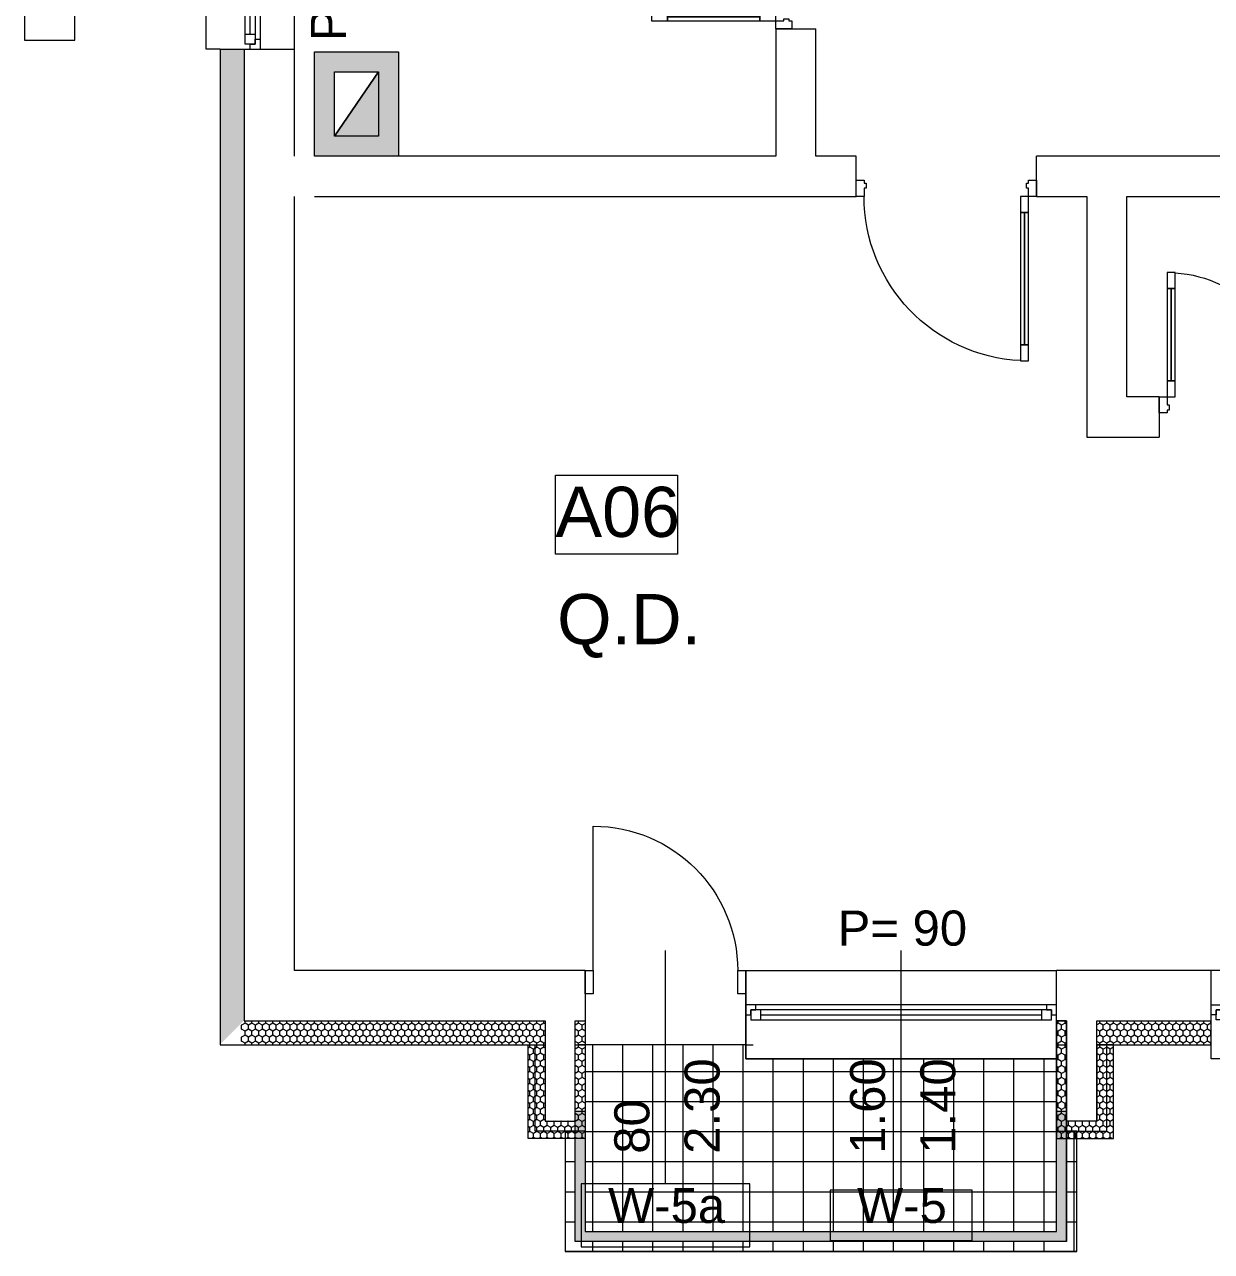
# Model space of a CAD drawing. Header units: feet. Extents: x 2791058 to 2855058, y -67651 to -26651.
# Drawn here: x 2804621 to 2810538, y -50083 to -43966 of the extents above; entities that cross this region are included whole.
import ezdxf
from ezdxf.enums import TextEntityAlignment as Align

# ---------------------------------------------------------------- set-up
doc = ezdxf.new("R2010")
doc.units = ezdxf.units.FT
doc.header["$MEASUREMENT"] = 0
doc.layers.add('0_muret e jashtme', color=7, linetype='Continuous')
for name, color, linetype, lineweight in [('0_muret e jashtme_Pen_No__1', 7, 'Continuous', 0), ('ARCHICAD Door Markers_Pen_No__20', 1, 'Continuous', 0), ('ARCHICAD Doors_Pen_No__1', 7, 'Continuous', 0), ('ARCHICAD Doors_Pen_No__20', 1, 'Continuous', 0), ('ARCHICAD Window Markers_Pen_No__20', 1, 'Continuous', 0), ('ARCHICAD Windows_Pen_No__20', 1, 'Continuous', 0), ('Shell - Roof_Pen_No__21', 7, 'Continuous', 0), ('Structural - Bearing_Pen_No__1', 7, 'Continuous', 0), ('Text blocks_Pen_No__1', 7, 'Continuous', 0), ('Text blocks_Pen_No__2', 8, 'Continuous', 0)]:
    doc.layers.add(name, color=color, linetype=linetype, lineweight=lineweight)
for name, color, linetype, lineweight, true_color in [('0_muret e jashtme_Pen_No__14', 7, 'Continuous', 0, 0xbd8b17), ('Structural - Bearing_Pen_No__102', 7, 'Continuous', 0, 0xcccccc), ('Structural - Bearing_Pen_No__61', 7, 'Continuous', 0, 0x6a6a6a)]:
    doc.layers.add(name, color=color, linetype=linetype, lineweight=lineweight, true_color=true_color)
doc.styles.add('GENERATED_STYLE_1', font='arial.ttf')
pattern_1 = [(90, (2247653.822, -76184.967), (-34.6410162, 0), [20, -40]), (90, (2247636.502, -76154.967), (-34.6410162, 0), [20, -40]), (150, (2247653.822, -76164.967), (17.320508, 30), [20, -40]), (150, (2247619.18, -76164.967), (17.320508, 30), [20, -40]), (210, (2247653.822, -76184.967), (-17.320508, 30), [20, -40]), (210, (2247619.18, -76184.967), (-17.320508, 30), [20, -40])]
pattern_2 = [(0, (2247653.82, -76184.97), (0, 150), []), (90, (2247653.82, -76184.97), (-150, 0), [])]

# ---------------------------------------------------------------- blocks, each defined once
blk = doc.blocks.new('Storefront 22_3')
at = {"layer": 'ARCHICAD Doors_Pen_No__1', "color": 7, "linetype": 'Continuous', "lineweight": 0}
for p, q in [((370, 740), (370, 820)), ((370, 820), (410, 820)), ((410, 820), (410, 740)), ((370, 740), (390, 740)), ((370, 80), (370, 740)), ((410, 740), (370, 740)), ((390, 740), (410, 740)), ((390, 80), (390, 740)), ((390, 740), (390, 80)), ((390, 740), (390, 80)), ((410, 740), (410, 80)), ((390, 80), (370, 80)), ((370, 0), (370, 80)), ((370, 80), (410, 80)), ((410, 80), (390, 80)), ((410, 80), (410, 0)), ((-450, 0), (-450, -80)), ((-410, 0), (-450, 0)), ((-450, 0), (-450, -80)), ((-450, 0), (-450, -80)), ((-410, -40), (-410, 0)), ((410, 0), (370, 0)), ((410, 0), (410, -40)), ((450, 0), (410, 0)), ((450, -80), (450, 0)), ((450, 0), (450, -80)), ((450, 0), (450, -80)), ((-400, -40), (-410, -40)), ((-400, -65.4), (-400, -40)), ((410, -40), (400, -40)), ((400, -40), (400, -65.4)), ((-450, -80), (-410, -80)), ((-450, -80), (-450, -200)), ((-410, -80), (-410, -65.4)), ((-410, -65.4), (-400, -65.4)), ((400, -65.4), (410, -65.4)), ((410, -65.4), (410, -80)), ((410, -80), (450, -80)), ((450, -80), (450, -200))]:
    blk.add_line(p, q, dxfattribs=at)
blk.add_arc((410, 0), 820, 92.79603, 180, dxfattribs=at)
blk = doc.blocks.new('Wall_43', base_point=(2806066.5, -44822.7))
at = {"layer": '0_muret e jashtme_Pen_No__1', "color": 7, "linetype": 'Continuous', "lineweight": 0}
for p, q in [((2808766.5, -44742.7), (2808766.5, -44622.7)), ((2809666.5, -44742.7), (2809666.5, -44622.7)), ((2808766.5, -44822.7), (2808766.5, -44742.7)), ((2809666.5, -44822.7), (2809666.5, -44742.7))]:
    blk.add_line(p, q, dxfattribs=at)
at = {"layer": '0_muret e jashtme_Pen_No__1', "color": 7, "linetype": 'Continuous', "lineweight": 0, "flags": 128}
for points in [[(2808366.5, -44622.7), (2806066.5, -44622.7)], [(2808766.5, -44622.7), (2808566.5, -44622.7)], [(2812116.5, -44622.7), (2809666.5, -44622.7)], [(2806066.5, -44822.7), (2808766.5, -44822.7)], [(2809666.5, -44822.7), (2809916.5, -44822.7)], [(2810116.5, -44822.7), (2812116.5, -44822.7)]]:
    blk.add_lwpolyline(points, dxfattribs=at)
at = {"layer": 'ARCHICAD Doors_Pen_No__1', "color": 7, "linetype": 'Continuous', "lineweight": 0, "xscale": -1, "zscale": 1000, "rotation": 180}
blk.add_blockref('Storefront 22_3', (2809216.5, -44822.7), dxfattribs=at)
blk = doc.blocks.new('Storefront 22_4')
at = {"layer": 'ARCHICAD Doors_Pen_No__1', "color": 7, "linetype": 'Continuous', "lineweight": 0}
for p, q in [((270, 540), (270, 620)), ((270, 620), (310, 620)), ((310, 620), (310, 540)), ((270, 540), (290, 540)), ((270, 80), (270, 540)), ((310, 540), (270, 540)), ((290, 540), (310, 540)), ((290, 80), (290, 540)), ((290, 540), (290, 80)), ((290, 540), (290, 80)), ((310, 540), (310, 80)), ((290, 80), (270, 80)), ((270, 0), (270, 80)), ((270, 80), (310, 80)), ((310, 80), (290, 80)), ((310, 80), (310, 0)), ((-350, 0), (-350, -80)), ((-310, 0), (-350, 0)), ((-350, 0), (-350, -80)), ((-350, 0), (-350, -80)), ((-310, -40), (-310, 0)), ((310, 0), (270, 0)), ((310, 0), (310, -40)), ((350, 0), (310, 0)), ((350, -80), (350, 0)), ((350, 0), (350, -80)), ((350, 0), (350, -80)), ((-300, -40), (-310, -40)), ((-300, -65.4), (-300, -40)), ((310, -40), (300, -40)), ((300, -40), (300, -65.4)), ((-350, -80), (-310, -80)), ((-350, -80), (-350, -200)), ((-310, -80), (-310, -65.4)), ((-310, -65.4), (-300, -65.4)), ((300, -65.4), (310, -65.4)), ((310, -65.4), (310, -80)), ((310, -80), (350, -80)), ((350, -80), (350, -200))]:
    blk.add_line(p, q, dxfattribs=at)
blk.add_arc((310, 0), 620, 93.69907, 180, dxfattribs=at)
blk = doc.blocks.new('Wall_45', base_point=(2808366.5, -44822.7))
at = {"layer": '0_muret e jashtme_Pen_No__1', "color": 7, "linetype": 'Continuous', "lineweight": 0}
for p, q in [((2808366.5, -43288.5), (2808446.5, -43288.5)), ((2808446.5, -43288.5), (2808566.5, -43288.5)), ((2808366.5, -43988.5), (2808446.5, -43988.5)), ((2808446.5, -43988.5), (2808566.5, -43988.5))]:
    blk.add_line(p, q, dxfattribs=at)
at = {"layer": '0_muret e jashtme_Pen_No__1', "color": 7, "linetype": 'Continuous', "lineweight": 0, "flags": 128}
for points in [[(2808366.5, -42672.7), (2808366.5, -43288.5)], [(2808566.5, -43288.5), (2808566.5, -42672.7)], [(2808366.5, -43988.5), (2808366.5, -44622.7)], [(2808566.5, -44622.7), (2808566.5, -43988.5)]]:
    blk.add_lwpolyline(points, dxfattribs=at)
at = {"layer": 'ARCHICAD Doors_Pen_No__1', "color": 7, "linetype": 'Continuous', "lineweight": 0, "xscale": -1, "zscale": 1000, "rotation": 90}
blk.add_blockref('Storefront 22_4', (2808366.5, -43638.5), dxfattribs=at)
blk = doc.blocks.new('Wall_48', base_point=(2810116.5, -44822.7))
at = {"layer": '0_muret e jashtme_Pen_No__1', "color": 7, "linetype": 'Continuous', "lineweight": 0, "flags": 128}
for points in [[(2809916.5, -44822.7), (2809916.5, -46022.7)], [(2810116.5, -45822.7), (2810116.5, -44822.7)]]:
    blk.add_lwpolyline(points, dxfattribs=at)
blk = doc.blocks.new('Wall_49', base_point=(2810116.5, -45822.7))
at = {"layer": '0_muret e jashtme_Pen_No__1', "color": 7, "linetype": 'Continuous', "lineweight": 0}
for p, q in [((2810277.4, -45822.7), (2810277.4, -45902.7)), ((2810977.4, -45822.7), (2810977.4, -45902.7)), ((2810277.4, -45902.7), (2810277.4, -46022.7)), ((2810977.4, -45902.7), (2810977.4, -46022.7))]:
    blk.add_line(p, q, dxfattribs=at)
at = {"layer": '0_muret e jashtme_Pen_No__1', "color": 7, "linetype": 'Continuous', "lineweight": 0, "flags": 128}
for points in [[(2810277.4, -45822.7), (2810116.5, -45822.7)], [(2812116.5, -45822.7), (2810977.4, -45822.7)], [(2809916.5, -46022.7), (2810277.4, -46022.7)], [(2810977.4, -46022.7), (2812116.5, -46022.7)]]:
    blk.add_lwpolyline(points, dxfattribs=at)
at = {"layer": 'ARCHICAD Doors_Pen_No__1', "color": 7, "linetype": 'Continuous', "lineweight": 0, "xscale": -1, "zscale": 1000}
blk.add_blockref('Storefront 22_4', (2810627.4, -45822.7), dxfattribs=at)
blk = doc.blocks.new('Wall_60', base_point=(2809816.5, -48922.7))
at = {"layer": '0_muret e jashtme_Pen_No__1', "color": 7, "linetype": 'Continuous', "lineweight": 0}
for p, q in [((2809816.5, -49172.7), (2809816.5, -49292.7)), ((2809966.5, -49292.7), (2809966.5, -49172.7))]:
    blk.add_line(p, q, dxfattribs=at)
at = {"layer": '0_muret e jashtme_Pen_No__1', "color": 7, "linetype": 'Continuous', "lineweight": 0, "flags": 128}
for points in [[(2809816.5, -49292.7), (2809816.5, -49672.7)], [(2809966.5, -49672.7), (2809966.5, -49292.7)], [(2809966.5, -49672.7), (2809816.5, -49672.7)]]:
    blk.add_lwpolyline(points, dxfattribs=at)
blk = doc.blocks.new('Wall_61', base_point=(2807366.5, -48922.7))
at = {"layer": '0_muret e jashtme_Pen_No__1', "color": 7, "linetype": 'Continuous', "lineweight": 0}
for p, q in [((2807216.5, -49172.7), (2807216.5, -49292.7)), ((2807366.5, -49292.7), (2807366.5, -49172.7))]:
    blk.add_line(p, q, dxfattribs=at)
at = {"layer": '0_muret e jashtme_Pen_No__1', "color": 7, "linetype": 'Continuous', "lineweight": 0, "flags": 128}
for points in [[(2807216.5, -49292.7), (2807216.5, -49672.7)], [(2807366.5, -49672.7), (2807366.5, -49292.7)], [(2807216.5, -49672.7), (2807366.5, -49672.7)]]:
    blk.add_lwpolyline(points, dxfattribs=at)
blk = doc.blocks.new('Window 22')
at = {"layer": 'ARCHICAD Windows_Pen_No__20', "color": 1, "linetype": 'Continuous', "lineweight": 0}
for p, q in [((-400, 150), (-400, 220)), ((-400, 220), (400, 220)), ((400, 220), (400, 150)), ((-400, 150), (-400, 30)), ((400, 150), (400, 30)), ((-400, 30), (-400, 0)), ((-400, 0), (-375, 0)), ((-400, 0), (-400, -50)), ((-400, 0), (-400, -50)), ((-375, 25), (-325, 25)), ((-375, -25), (-375, 25)), ((-375, 0), (-375, -25)), ((-325, 25), (325, 25)), ((-325, 25), (-325, -25)), ((-325, 25), (325, 25)), ((-325, 0), (325, 0)), ((325, -25), (325, 25)), ((325, 25), (375, 25)), ((375, 25), (375, -25)), ((375, -25), (375, 0)), ((375, 0), (400, 0)), ((400, 30), (400, 0)), ((400, 0), (400, -50)), ((400, 0), (400, -50)), ((-350, -50), (-400, -50)), ((-400, -50), (-400, -220)), ((-375, -25), (-350, -25)), ((-325, -25), (-375, -25)), ((-350, -25), (-350, -50)), ((350, -50), (-350, -50)), ((325, -25), (-325, -25)), ((375, -25), (325, -25)), ((350, -50), (350, -25)), ((350, -25), (375, -25)), ((400, -50), (350, -50)), ((400, -50), (400, -220)), ((-400, -220), (400, -220))]:
    blk.add_line(p, q, dxfattribs=at)
blk = doc.blocks.new('Window 22_3')
at = {"layer": 'ARCHICAD Windows_Pen_No__20', "color": 1, "linetype": 'Continuous', "lineweight": 0}
for p, q in [((-775, 150), (-775, 220)), ((-775, 220), (775, 220)), ((775, 220), (775, 150)), ((-775, 150), (-775, 30)), ((775, 150), (775, 30)), ((-775, 30), (-775, 0)), ((-775, 0), (-750, 0)), ((-775, 0), (-775, -50)), ((-775, 0), (-775, -50)), ((-750, 25), (-700, 25)), ((-750, -25), (-750, 25)), ((-750, 0), (-750, -25)), ((-700, 25), (700, 25)), ((-700, 25), (-700, -25)), ((-700, 25), (700, 25)), ((-700, 0), (700, 0)), ((700, -25), (700, 25)), ((700, 25), (750, 25)), ((750, 25), (750, -25)), ((750, -25), (750, 0)), ((750, 0), (775, 0)), ((775, 30), (775, 0)), ((775, 0), (775, -50)), ((775, 0), (775, -50)), ((-725, -50), (-775, -50)), ((-775, -50), (-775, -220)), ((-750, -25), (-725, -25)), ((-700, -25), (-750, -25)), ((-725, -25), (-725, -50)), ((725, -50), (-725, -50)), ((700, -25), (-700, -25)), ((750, -25), (700, -25)), ((725, -50), (725, -25)), ((725, -25), (750, -25)), ((775, -50), (725, -50)), ((775, -50), (775, -220)), ((-775, -220), (775, -220))]:
    blk.add_line(p, q, dxfattribs=at)
blk = doc.blocks.new('W Marker 22')
at = {"layer": 'ARCHICAD Window Markers_Pen_No__20', "color": 1, "linetype": 'Continuous', "lineweight": 0}
for p, q in [((0, -1095), (0, 100)), ((-354.4, -1095), (-354.4, -1345)), ((354.4, -1095), (-354.4, -1095)), ((354.4, -1345), (354.4, -1095)), ((-354.4, -1345), (354.4, -1345))]:
    blk.add_line(p, q, dxfattribs=at)
at = {"layer": 'ARCHICAD Window Markers_Pen_No__20', "color": 1, "lineweight": 0, "style": 'GENERATED_STYLE_1'}
for tag, p in [('AC_MarkerText_2_1', (-27.5, -912.9)), ('AC_MarkerText_2_0', (322.5, -912.9))]:
    blk.add_attdef(tag, text='', height=175, rotation=90, dxfattribs=at).set_placement(p, align=Align.BOTTOM_LEFT)
for tag, p in [('AC_MarkerText_4', (-416.8, 72)), ('AC_MarkerText_1', (-220, -1310.4))]:
    blk.add_attdef(tag, text='', height=175, dxfattribs=at).set_placement(p, align=Align.BOTTOM_LEFT)
blk = doc.blocks.new('Door 22')
at = {"layer": 'ARCHICAD Doors_Pen_No__20', "color": 1, "linetype": 'Continuous', "lineweight": 0}
for p, q in [((360, 0), (360, 720)), ((-400, 0), (-437, 0)), ((-400, 0), (-437, 0)), ((-360, 0), (-400, 0)), ((-400, 0), (-400, -115)), ((-400, 0), (-400, -115)), ((-400, 0), (-400, -115)), ((-360, -115), (-360, 0)), ((400, 0), (360, 0)), ((360, 0), (360, -115)), ((400, -115), (400, 0)), ((400, 0), (400, -115)), ((400, 0), (400, -115)), ((400, 0), (437, 0)), ((400, 0), (437, 0)), ((-400, -115), (-360, -115)), ((-400, -115), (-400, -250)), ((-400, -115), (-400, -250)), ((360, -115), (400, -115)), ((400, -115), (400, -250)), ((400, -115), (400, -250)), ((-400, -250), (-400, -370)), ((-400, -250), (-400, -370)), ((400, -250), (400, -370)), ((400, -250), (400, -370)), ((-400, -370), (-437, -370)), ((-400, -370), (-437, -370)), ((400, -370), (437, -370)), ((400, -370), (437, -370))]:
    blk.add_line(p, q, dxfattribs=at)
blk.add_arc((360, 0), 720, 90, 180, dxfattribs=at)
blk = doc.blocks.new('D Marker 22_4')
at = {"layer": 'ARCHICAD Door Markers_Pen_No__20', "color": 1, "linetype": 'Continuous', "lineweight": 0}
for p, q in [((0, -1062.9), (0, 100)), ((-420.8, -1062.9), (-420.8, -1377.1)), ((420.8, -1062.9), (-420.8, -1062.9)), ((420.8, -1377.1), (420.8, -1062.9)), ((-420.8, -1377.1), (420.8, -1377.1))]:
    blk.add_line(p, q, dxfattribs=at)
at = {"layer": 'ARCHICAD Door Markers_Pen_No__20', "color": 1, "lineweight": 0, "style": 'GENERATED_STYLE_1'}
for tag, p in [('AC_MarkerText_2', (-27.5, -912.9)), ('AC_MarkerText_3', (322.5, -913))]:
    blk.add_attdef(tag, text='', height=175, rotation=90, dxfattribs=at).set_placement(p, align=Align.BOTTOM_LEFT)
blk.add_attdef('AC_MarkerText_1', text='', height=175, dxfattribs=at).set_placement((-286.4, -1310.4), align=Align.BOTTOM_LEFT)

msp = doc.modelspace()

# ---------------------------------------------------------------- hatches: boundary and pattern name
at = {"layer": '0_muret e jashtme_Pen_No__14', "linetype": 'Continuous', "lineweight": 0, "true_color": 0xbd8b17}
h = msp.add_hatch(dxfattribs=at)
h.set_pattern_fill('STYROFOAM_SM_INSULATION', color=42, style=0, pattern_type=2)
h.set_pattern_definition([(90, (2247553.822, -76424.967), (-34.6410162, 0), [20, -40]), (90, (2247536.502, -76394.967), (-34.6410162, 0), [20, -40]), (150, (2247553.822, -76404.967), (17.320508, 30), [20, -40]), (150, (2247519.18, -76404.967), (17.320508, 30), [20, -40]), (210, (2247553.822, -76424.967), (-17.320508, 30), [20, -40]), (210, (2247519.18, -76424.967), (-17.320508, 30), [20, -40])])
h.paths.add_polyline_path([(2805595.457, -49050.699), (2805715.457, -48930.699), (2805716.457, -44089.451), (2805596.457, -44089.451)])
h = msp.add_hatch(dxfattribs=at)
h.set_pattern_fill('STYROFOAM_SM_INSULATION', color=42, style=0, pattern_type=2)
h.set_pattern_definition(pattern_1)
h.paths.add_polyline_path([(2807216.457, -48932.699), (2805701.964, -48932.699), (2805702.075, -49052.699), (2807216.457, -49052.699)])
h.paths.add_polyline_path([(2805591.457, -49052.699), (2805600.974, -49052.699), (2805600.966, -49043.19)])
h = msp.add_hatch(dxfattribs=at)
h.set_pattern_fill('STYROFOAM_SM_INSULATION', color=42, style=0, pattern_type=2)
h.set_pattern_definition(pattern_1)
h.paths.add_polyline_path([(2807216.457, -49052.699), (2807216.457, -49432.699), (2807366.457, -49432.699), (2807366.457, -48932.699), (2807416.457, -48932.699), (2807416.457, -49519.853), (2807132.229, -49519.853), (2807132.229, -49052.699)])
h = msp.add_hatch(dxfattribs=at)
h.set_pattern_fill('STYROFOAM_SM_INSULATION', color=42, style=0, pattern_type=2)
h.set_pattern_definition(pattern_1)
h.paths.add_polyline_path([(2807216.457, -49052.699), (2807216.457, -49432.699), (2807366.457, -49432.699), (2807366.457, -48932.699), (2807416.457, -48932.699), (2807416.457, -49482.699), (2807166.457, -49482.699), (2807166.457, -49052.699)])
h = msp.add_hatch(dxfattribs=at)
h.set_pattern_fill('STYROFOAM_SM_INSULATION', color=42, style=0, pattern_type=2)
h.set_pattern_definition(pattern_1)
h.paths.add_polyline_path([(2807366.457, -48932.699), (2807366.457, -49052.699), (2807416.457, -49052.699), (2807416.457, -48932.699)])
h = msp.add_hatch(dxfattribs=at)
h.set_pattern_fill('STYROFOAM_SM_INSULATION', color=42, style=0, pattern_type=2)
h.set_pattern_definition(pattern_1)
h.paths.add_polyline_path([(2809966.457, -49052.699), (2809966.457, -49432.699), (2809816.457, -49432.699), (2809816.457, -48932.699), (2809766.457, -48932.699), (2809766.457, -49482.699), (2810016.457, -49482.699), (2810016.457, -49052.699)])
h = msp.add_hatch(dxfattribs=at)
h.set_pattern_fill('STYROFOAM_SM_INSULATION', color=42, style=0, pattern_type=2)
h.set_pattern_definition(pattern_1)
h.paths.add_polyline_path([(2809966.457, -49052.699), (2809966.457, -49432.699), (2809816.457, -49432.699), (2809816.457, -48932.699), (2809766.457, -48932.699), (2809766.457, -49519.853), (2810050.685, -49519.853), (2810050.685, -49052.699)])
h = msp.add_hatch(dxfattribs=at)
h.set_pattern_fill('STYROFOAM_SM_INSULATION', color=42, style=0, pattern_type=2)
h.set_pattern_definition(pattern_1)
h.paths.add_polyline_path([(2809766.457, -48932.699), (2809766.457, -49052.699), (2809816.457, -49052.699), (2809816.457, -48932.699)])
h = msp.add_hatch(dxfattribs=at)
h.set_pattern_fill('STYROFOAM_SM_INSULATION', color=42, style=0, pattern_type=2)
h.set_pattern_definition(pattern_1)
h.paths.add_polyline_path([(2810536.655, -48932.699), (2809966.457, -48932.699), (2809966.457, -49052.699), (2810536.655, -49052.699)])
at = {"layer": 'Structural - Bearing_Pen_No__1', "linetype": 'Continuous', "lineweight": 0}
h = msp.add_hatch(color=9, dxfattribs=at)
h.paths.add_polyline_path([(2806486.457, -44102.699), (2806486.457, -44622.699), (2806066.457, -44622.699), (2806066.457, -44102.699)])
h.paths.add_polyline_path([(2806166.457, -44522.699), (2806166.457, -44202.699), (2806386.457, -44202.699)], flags=0)
msp.add_hatch(color=8, dxfattribs=at).paths.add_polyline_path([(2806386.457, -44202.699), (2806386.457, -44522.699), (2806166.457, -44522.699)])
at = {"layer": 'Structural - Bearing_Pen_No__102', "linetype": 'Continuous', "lineweight": 0, "true_color": 0xcccccc}
h = msp.add_hatch(dxfattribs=at)
h.set_pattern_fill('GRID_15X15', color=254, style=0, pattern_type=2)
h.set_pattern_definition(pattern_2)
h.paths.add_polyline_path([(2809766.457, -49382.699), (2809766.457, -49122.699), (2808216.457, -49122.699), (2808216.457, -49052.699), (2807416.457, -49052.699), (2807416.457, -49482.699), (2807416.457, -49982.699), (2809766.457, -49982.699)])
h = msp.add_hatch(dxfattribs=at)
h.set_pattern_fill('GRID_15X15', color=254, style=0, pattern_type=2)
h.set_pattern_definition(pattern_2)
h.paths.add_polyline_path([(2809816.457, -49482.699), (2809816.118, -49482.699), (2809816.118, -50032.699), (2807366.457, -50032.699), (2807366.457, -49482.699), (2807316.457, -49482.699), (2807316.457, -50082.699), (2809866.457, -50082.699), (2809866.457, -49482.699)])
at = {"layer": 'Structural - Bearing_Pen_No__61', "linetype": 'Continuous', "lineweight": 0, "true_color": 0x6a6a6a}
msp.add_hatch(color=251, dxfattribs=at).paths.add_polyline_path([(2807366.457, -50032.699), (2807366.457, -49382.699), (2807416.457, -49382.699), (2807416.457, -49982.699), (2809766.457, -49982.699), (2809766.457, -49382.699), (2809816.118, -49382.699), (2809816.118, -50032.699)])

# ---------------------------------------------------------------- linework, layer by layer
at = {"layer": '0_muret e jashtme_Pen_No__1', "color": 7, "linetype": 'Continuous', "lineweight": 0}
for p, q in [((2805596.457, -44089.451), (2805716.457, -44089.451)), ((2805716.457, -44089.451), (2805746.457, -44089.451)), ((2805716.457, -44089.452), (2805716.457, -48932.699)), ((2805746.457, -44089.451), (2805796.457, -44089.451)), ((2805796.457, -44089.451), (2805966.457, -44089.451)), ((2807416.457, -48682.699), (2807379.457, -48682.699)), ((2807416.457, -48682.699), (2807416.457, -48797.699)), ((2809766.457, -48852.699), (2809766.457, -48682.699)), ((2810536.655, -48852.699), (2810536.655, -48682.699)), ((2807416.457, -48797.699), (2807416.457, -48932.699)), ((2809766.457, -48902.699), (2809766.457, -48852.699)), ((2810536.655, -48902.699), (2810536.655, -48852.699)), ((2809766.457, -48932.699), (2809766.457, -48902.699)), ((2810536.655, -48932.699), (2810536.655, -48902.699)), ((2805716.457, -48932.699), (2807216.457, -48932.699)), ((2807216.457, -48932.699), (2807216.457, -49052.699)), ((2807366.457, -49052.699), (2807366.457, -48932.699)), ((2807366.457, -48932.699), (2807416.457, -48932.699)), ((2807416.457, -48932.699), (2807416.457, -49052.699)), ((2809766.457, -48932.699), (2809816.457, -48932.699)), ((2809766.457, -49052.699), (2809766.457, -48932.699)), ((2809816.457, -48932.699), (2809816.457, -49052.699)), ((2809966.457, -49052.699), (2809966.457, -48932.699)), ((2809966.457, -48932.699), (2810536.655, -48932.699)), ((2810536.655, -49052.699), (2810536.655, -48932.699)), ((2807416.457, -49052.699), (2807379.457, -49052.699))]:
    msp.add_line(p, q, dxfattribs=at)
at = {"layer": '0_muret e jashtme_Pen_No__1', "color": 7, "linetype": 'Continuous', "lineweight": 0, "flags": 128}
for points in [[(2805596.457, -44089.451), (2805596.457, -49052.699)], [(2805966.457, -44622.699), (2805966.457, -44089.451)], [(2805966.457, -48682.699), (2805966.457, -44822.699)], [(2807416.457, -48682.699), (2805966.457, -48682.699)], [(2810536.655, -48682.699), (2809766.457, -48682.699)], [(2805596.457, -49052.699), (2807216.457, -49052.699)], [(2807366.457, -49052.699), (2807416.457, -49052.699)], [(2809766.457, -49052.699), (2809816.457, -49052.699)], [(2809966.457, -49052.699), (2810536.655, -49052.699)]]:
    msp.add_lwpolyline(points, dxfattribs=at)
for points in [[(2807216.457, -49052.699), (2807216.457, -49432.699), (2807366.457, -49432.699), (2807366.457, -48932.699), (2807416.457, -48932.699), (2807416.457, -49519.853), (2807132.229, -49519.853), (2807132.229, -49052.699)], [(2807216.457, -49052.699), (2807216.457, -49432.699), (2807366.457, -49432.699), (2807366.457, -48932.699), (2807416.457, -48932.699), (2807416.457, -49482.699), (2807166.457, -49482.699), (2807166.457, -49052.699)], [(2809966.457, -49052.699), (2809966.457, -49432.699), (2809816.457, -49432.699), (2809816.457, -48932.699), (2809766.457, -48932.699), (2809766.457, -49482.699), (2810016.457, -49482.699), (2810016.457, -49052.699)], [(2809966.457, -49052.699), (2809966.457, -49432.699), (2809816.457, -49432.699), (2809816.457, -48932.699), (2809766.457, -48932.699), (2809766.457, -49519.853), (2810050.685, -49519.853), (2810050.685, -49052.699)]]:
    msp.add_lwpolyline(points, close=True, dxfattribs=at)
at = {"layer": 'Shell - Roof_Pen_No__21', "color": 7, "linetype": 'Continuous', "lineweight": 0}
for p, q in [((2809816.457, -50032.699), (2809816.457, -48982.699)), ((2807316.457, -49482.699), (2807316.457, -50082.699)), ((2809866.457, -50082.699), (2809866.457, -49482.699)), ((2809866.457, -50082.699), (2807316.457, -50082.699))]:
    msp.add_line(p, q, dxfattribs=at)
at = {"layer": 'Structural - Bearing_Pen_No__1', "color": 7, "linetype": 'Continuous', "lineweight": 0, "flags": 128}
for points in [[(2806486.457, -44102.699), (2806486.457, -44622.699), (2806066.457, -44622.699), (2806066.457, -44102.699)], [(2806166.457, -44522.699), (2806166.457, -44202.699), (2806386.457, -44202.699)], [(2806386.457, -44202.699), (2806386.457, -44522.699), (2806166.457, -44522.699)], [(2809766.457, -49382.699), (2809766.457, -49122.699), (2808216.457, -49122.699), (2808216.457, -49052.699), (2807416.457, -49052.699), (2807416.457, -49482.699), (2807416.457, -49982.699), (2809766.457, -49982.699)], [(2807366.457, -50032.699), (2807366.457, -49382.699), (2807416.457, -49382.699), (2807416.457, -49982.699), (2809766.457, -49982.699), (2809766.457, -49382.699), (2809816.118, -49382.699), (2809816.118, -50032.699)], [(2809816.457, -49482.699), (2809816.118, -49482.699), (2809816.118, -50032.699), (2807366.457, -50032.699), (2807366.457, -49482.699), (2807316.457, -49482.699), (2807316.457, -50082.699), (2809866.457, -50082.699), (2809866.457, -49482.699)]]:
    msp.add_lwpolyline(points, close=True, dxfattribs=at)
at = {"layer": 'Text blocks_Pen_No__2', "color": 8, "linetype": 'Continuous', "lineweight": 0, "flags": 128}
msp.add_lwpolyline([(2807267.71, -46213.498), (2807875.711, -46213.498), (2807875.711, -46606.355), (2807267.71, -46606.355)], close=True, dxfattribs=at)

# ---------------------------------------------------------------- block references
at = {"layer": '0_muret e jashtme', "color": 7, "lineweight": 0}
for name, p in [('Wall_45', (2808366.457, -44822.699)), ('Wall_43', (2806066.457, -44822.699)), ('Wall_48', (2810116.457, -44822.699)), ('Wall_49', (2810116.457, -45822.699)), ('Wall_61', (2807366.457, -48682.699)), ('Wall_60', (2809816.457, -48682.699))]:
    msp.add_blockref(name, p, dxfattribs=at)
at = {"layer": 'ARCHICAD Door Markers_Pen_No__20', "color": 1, "lineweight": 0}
msp.add_blockref('D Marker 22_4', (2807816.457, -48682.699), dxfattribs=at).add_auto_attribs({'AC_MarkerText_1': 'W-5a', 'AC_MarkerText_2': '80', 'AC_MarkerText_3': '2.30'})
at = {"layer": 'ARCHICAD Doors_Pen_No__20', "color": 1, "linetype": 'Continuous', "lineweight": 0, "xscale": -1, "zscale": 1000}
msp.add_blockref('Door 22', (2807816.457, -48682.699), dxfattribs=at)
at = {"layer": 'ARCHICAD Window Markers_Pen_No__20', "color": 1, "linetype": 'Continuous', "lineweight": 0}
ref = msp.add_blockref('W Marker 22', (2805966.457, -43689.451), dxfattribs=dict(at, rotation=270))
ref.add_attrib('AC_MarkerText_1', 'W-6', dxfattribs={"color": 1, "lineweight": 0, "height": 175, "rotation": 90, "style": 'GENERATED_STYLE_1'}).set_placement((2804893.957, -43852.332), align=Align.BOTTOM_LEFT)
ref.add_attrib('AC_MarkerText_2', '80', dxfattribs={"color": 1, "lineweight": 0, "height": 175, "style": 'GENERATED_STYLE_1'}).set_placement((2804996.457, -43954.831), align=Align.BOTTOM_LEFT)
ref.add_attrib('AC_MarkerText_2_1', '80', dxfattribs={"color": 1, "lineweight": 0, "height": 175, "style": 'GENERATED_STYLE_1'}).set_placement((2804996.457, -43604.831), align=Align.BOTTOM_LEFT)
ref.add_attrib('AC_MarkerText_4', 'P= 1.30', dxfattribs={"color": 1, "lineweight": 0, "height": 175, "rotation": 90, "style": 'GENERATED_STYLE_1'}).set_placement((2806276.457, -44049.251), align=Align.BOTTOM_LEFT)
at = {"layer": 'ARCHICAD Window Markers_Pen_No__20', "color": 1, "lineweight": 0}
ref = msp.add_blockref('W Marker 22', (2808991.457, -48682.699), dxfattribs=at)
ref.add_attrib('AC_MarkerText_1', 'W-5', dxfattribs={"color": 1, "lineweight": 0, "height": 175, "style": 'GENERATED_STYLE_1'}).set_placement((2808771.456, -49993.078), align=Align.BOTTOM_LEFT)
ref.add_attrib('AC_MarkerText_2', '1.60', dxfattribs={"color": 1, "lineweight": 0, "height": 175, "rotation": 90, "style": 'GENERATED_STYLE_1'}).set_placement((2808963.957, -49595.578), align=Align.BOTTOM_LEFT)
ref.add_attrib('AC_MarkerText_3', '1.40', dxfattribs={"color": 1, "lineweight": 0, "height": 175, "rotation": 90, "style": 'GENERATED_STYLE_1'}).set_placement((2809313.957, -49595.578), align=Align.BOTTOM_LEFT)
ref.add_attrib('AC_MarkerText_4', 'P= 90', dxfattribs={"color": 1, "lineweight": 0, "height": 175, "style": 'GENERATED_STYLE_1'}).set_placement((2808674.656, -48610.578), align=Align.BOTTOM_LEFT)
at = {"layer": 'ARCHICAD Windows_Pen_No__20', "color": 1, "linetype": 'Continuous', "lineweight": 0, "zscale": 1000}
for p, rotation in [((2805746.457, -43689.451), 90), ((2810936.655, -48902.699), 180)]:
    msp.add_blockref('Window 22', p, dxfattribs=dict(at, rotation=rotation))
at = {"layer": 'ARCHICAD Windows_Pen_No__20', "color": 1, "linetype": 'Continuous', "lineweight": 0, "xscale": -1, "zscale": 1000, "rotation": 180}
msp.add_blockref('Window 22_3', (2808991.457, -48902.699), dxfattribs=at)

# ---------------------------------------------------------------- texts
at = {"layer": 'Text blocks_Pen_No__1', "color": 7, "linetype": 'Continuous', "lineweight": 0, "insert": (2807276.316, -46805.321), "char_height": 250, "attachment_point": 1, "style": 'GENERATED_STYLE_1'}
msp.add_mtext('\\A1;{\\pql;\\fArial|b0|i0|c0|p34;Q.D.}', dxfattribs=at)
at = {"layer": 'Text blocks_Pen_No__2', "color": 8, "linetype": 'Continuous', "lineweight": 0, "insert": (2807267.71, -46270.641), "char_height": 250, "attachment_point": 1, "style": 'GENERATED_STYLE_1'}
msp.add_mtext('\\A1;{\\pql;\\fArial|b0|i0|c0|p34;A0\\fArial|b0|i0|c0|p34;6}', dxfattribs=at)

doc.saveas('drawing.dxf')
